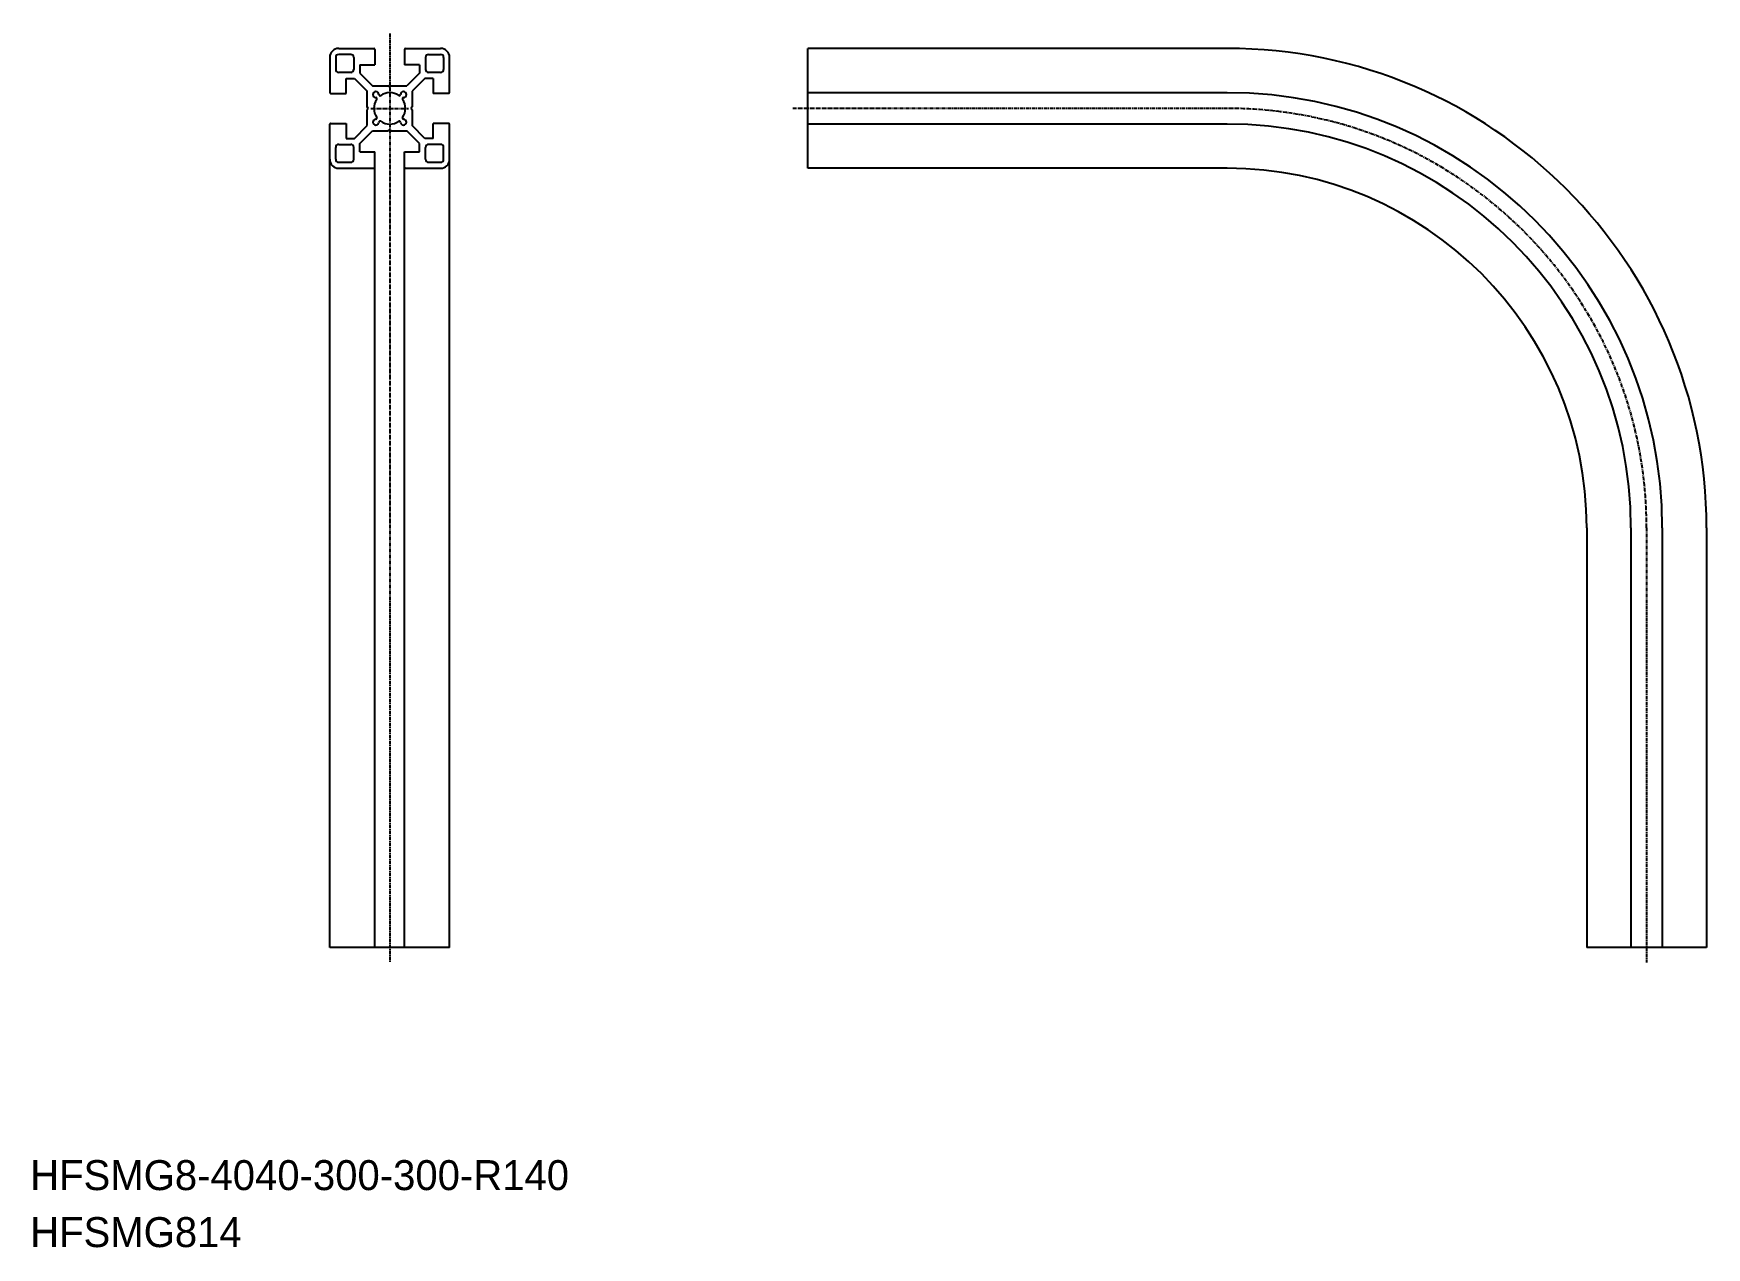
# Model space of a CAD drawing. Extents: x 1 to 560, y 0 to 405.
import ezdxf

# ---------------------------------------------------------------- set-up
doc = ezdxf.new("R2010")
doc.units = 0
doc.linetypes.add('CENTER', pattern=[2, 1.25, -0.25, 0.25, -0.25])
doc.layers.get('0').update_dxf_attribs({"linetype": 'CONTINUOUS'})
doc.layers.add('CENTER', color=1, linetype='CENTER')

msp = doc.modelspace()

# ---------------------------------------------------------------- linework, layer by layer
at = {"color": 7, "linetype": 'CONTINUOUS'}
for p, q in [((100, 397), (100, 385.3)), ((102, 397), (102, 393)), ((103, 400), (114.7, 400)), ((107, 398), (103, 398)), ((108, 397), (108, 393)), ((115, 399.7), (115, 394.5)), ((125, 399.7), (125, 394.5)), ((125.3, 400), (137, 400)), ((132, 397), (132, 393)), ((133, 398), (137, 398)), ((138, 397), (138, 393)), ((140, 385.3), (140, 397.33)), ((399.56, 400), (259.56, 400)), ((259.56, 360), (259.56, 400)), ((107, 392), (103, 392)), ((110, 394.5), (110, 391.77)), ((110, 394.5), (115, 394.5)), ((110, 391.77), (114.27, 387.5)), ((130, 394.5), (125, 394.5)), ((130, 391.77), (125.73, 387.5)), ((130, 394.5), (130, 391.77)), ((137, 392), (133, 392)), ((105.5, 390), (108.23, 390)), ((105.5, 385), (105.5, 390)), ((108.23, 390), (112.5, 385.73)), ((112.5, 380.52), (112.5, 385.73)), ((114.27, 387.5), (119.48, 387.5)), ((120, 387.2), (119.48, 387.5)), ((120, 387.2), (120.52, 387.5)), ((120.52, 387.5), (125.73, 387.5)), ((131.77, 390), (127.5, 385.73)), ((127.5, 385.73), (127.5, 380.52)), ((134.5, 390), (131.77, 390)), ((134.5, 390), (134.5, 385)), ((100.3, 385), (105.5, 385)), ((112.8, 380), (112.5, 380.52)), ((112.8, 380), (112.5, 379.48)), ((127.2, 380), (127.5, 380.52)), ((127.2, 380), (127.5, 379.48)), ((139.7, 385), (134.5, 385)), ((399.56, 385.24), (259.56, 385.24)), ((100, 100), (100, 374.7)), ((100.3, 375), (105.5, 375)), ((105.5, 375), (105.5, 370)), ((108.23, 370), (112.5, 374.27)), ((112.5, 374.27), (112.5, 379.48)), ((127.5, 379.48), (127.5, 374.27)), ((131.77, 370), (127.5, 374.27)), ((134.5, 370), (134.5, 375)), ((139.7, 375), (134.5, 375)), ((140, 100), (140, 374.7)), ((399.56, 374.76), (259.56, 374.76)), ((105.5, 370), (108.23, 370)), ((110, 368.23), (114.27, 372.5)), ((114.27, 372.5), (119.48, 372.5)), ((120, 372.8), (119.48, 372.5)), ((120, 372.8), (120.52, 372.5)), ((120.52, 372.5), (125.73, 372.5)), ((130, 368.23), (125.73, 372.5)), ((134.5, 370), (131.77, 370)), ((102, 363), (102, 367)), ((103, 368), (107, 368)), ((108, 363), (108, 367)), ((110, 365.5), (110, 368.23)), ((110, 365.5), (115, 365.5)), ((115, 100), (115, 365.5)), ((125, 100), (125, 365.5)), ((125, 365.5), (130, 365.5)), ((130, 365.5), (130, 368.23)), ((132, 363), (132, 367)), ((137, 368), (133, 368)), ((138, 363), (138, 367)), ((103, 362), (107, 362)), ((103, 360), (114.7, 360)), ((125.3, 360), (137, 360)), ((133, 362), (137, 362)), ((399.56, 360), (259.56, 360)), ((519.56, 240), (519.56, 100)), ((534.33, 240), (534.33, 100)), ((544.8, 240), (544.8, 100)), ((559.56, 240), (559.56, 100)), ((140, 100), (100, 100)), ((559.56, 100), (519.56, 100))]:
    msp.add_line(p, q, dxfattribs=at)
for centre, radius, start, end in [((103, 397), 3, 90, 180), ((103, 397), 1, 90, 180), ((107, 397), 1, 0, 90), ((114.7, 399.7), 0.3, 0, 90), ((125.3, 399.7), 0.3, 90, 180), ((133, 397), 1, 90, 180), ((137, 397), 3, 0, 90), ((137, 397), 1, 0, 90), ((399.56, 240), 160, 0, 90), ((103, 393), 1, 180, 270), ((107, 393), 1, 270, 0), ((133, 393), 1, 180, 270), ((137, 393), 1, 270, 0), ((115.4, 384.6), 1, 0.5523, 269.4605), ((124.6, 384.6), 1, 270.674, 179.4088), ((100.3, 385.3), 0.3, 180, 270), ((120, 380), 5.25, 145.1042, 214.8957), ((115.38, 383.22), 0.381, 326.1157, 87.5086), ((116.78, 384.62), 0.381, 182.4583, 303.9315), ((120, 380), 5.25, 55.1059, 124.8924), ((123.22, 384.62), 0.381, 236.0902, 357.647), ((124.62, 383.22), 0.381, 92.1281, 213.9074), ((120, 380), 5.25, 325.1063, 34.8945), ((139.7, 385.3), 0.3, 270, 0), ((399.56, 240), 145.24, 0, 90), ((100.3, 374.7), 0.3, 90, 180), ((115.4, 375.4), 1, 90.5654, 359.4508), ((115.38, 376.78), 0.381, 272.4223, 33.8863), ((116.78, 375.38), 0.381, 55.8324, 177.5393), ((120, 380), 5.25, 235.1242, 304.9014), ((123.22, 375.38), 0.381, 2.459, 123.8076), ((124.6, 375.4), 1, 180.5512, 89.4344), ((124.62, 376.78), 0.381, 146.086, 267.5779), ((139.7, 374.7), 0.3, 0, 90), ((399.56, 240), 134.76, 0, 90), ((103, 367), 1, 90, 180), ((107, 367), 1, 0, 90), ((133, 367), 1, 90, 180), ((137, 367), 1, 0, 90), ((103, 363), 3, 180, 270), ((103, 363), 1, 180, 270), ((107, 363), 1, 270, 0), ((114.7, 360.3), 0.3, 270, 360), ((125.3, 360.3), 0.3, 180, 270), ((133, 363), 1, 180, 270), ((137, 363), 1, 270, 0), ((137, 363), 3, 270, 0), ((399.56, 240), 120, 0, 90)]:
    msp.add_arc(centre, radius, start, end, dxfattribs=at)
at = {"layer": 'CENTER', "color": 1, "linetype": 'CENTER'}
for p, q in [((120, 405), (120, 95)), ((113.75, 380), (126.25, 380)), ((399.56, 380), (254.56, 380)), ((539.56, 240), (539.56, 95))]:
    msp.add_line(p, q, dxfattribs=at)
msp.add_arc((399.56, 240), 140, 0, 90, dxfattribs=at)

# ---------------------------------------------------------------- texts
at = {"color": 7, "linetype": 'CONTINUOUS'}
for s, p in [('HFSMG8-4040-300-300-R140', (0, 19.02)), ('HFSMG814', (0, 0))]:
    msp.add_text(s, height=10, dxfattribs=at).set_placement(p)

doc.saveas('drawing.dxf')
